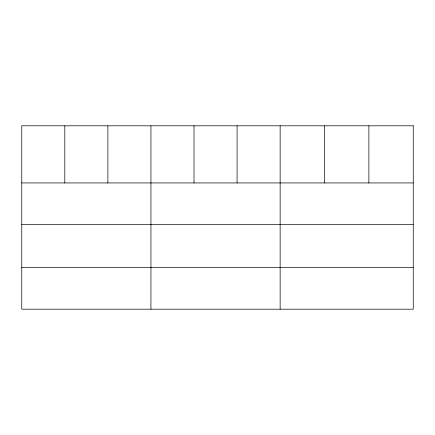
<?xml version="1.0" encoding="UTF-8"?>
<svg xmlns="http://www.w3.org/2000/svg" width="435" height="435" viewBox="0 0 435 435"><rect width="100%" height="100%" fill="white"/><g stroke="black" fill="none" stroke-linecap="round" stroke-linejoin="round"><path stroke-width="0.65" d="M21.75 182.939L413.25 182.939M21.75 224.601L413.25 224.601M21.75 267.53L413.25 267.53M368.88 125.802L368.88 182.939M324.51 125.802L324.51 182.939M280.14 125.802L280.14 309.198M237.075 125.802L237.075 182.939M194.01 125.802L194.01 182.939M150.945 125.802L150.945 309.198M107.88 125.802L107.88 182.939M64.815 125.802L64.815 182.939M413.25 125.802L21.75 125.802L21.75 309.198L413.25 309.198L413.25 125.802"/></g></svg>
